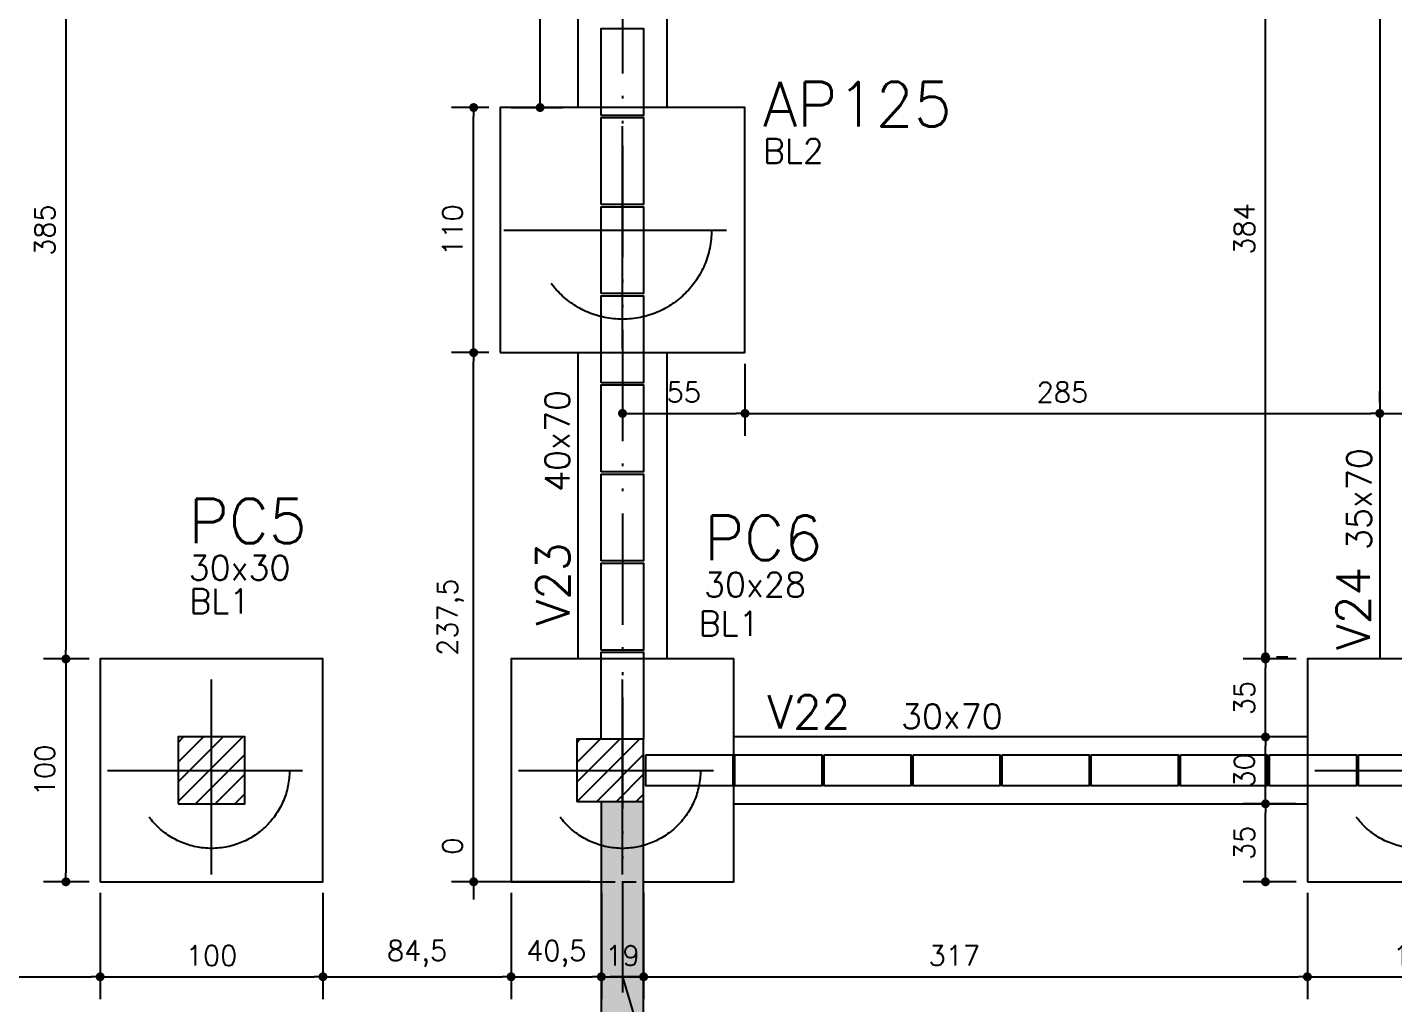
# Model space of a CAD drawing. Extents: x -15987 to 10953, y -16747 to -1189.
# Drawn here: x 597 to 1210, y -16261 to -15823 of the extents above; entities that cross this region are included whole.
import ezdxf

# ---------------------------------------------------------------- set-up
doc = ezdxf.new("R2010")
doc.units = 0
doc.header["$LTSCALE"] = 25
for name, pattern in [('DASHED2', [0.375, 0.25, -0.125]), ('ESTILO_TQS_0002', [0.4, 0.1, -0.3]), ('ESTILO_TQS_0004', [3.3, 2, -0.4, 0.05, -0.4, 0.05, -0.4])]:
    doc.linetypes.add(name, pattern=pattern)
for name, color, linetype in [('228', 7, 'Continuous'), ('72', 7, 'Continuous'), ('BLOCO', 3, 'Continuous'), ('COTA', 1, 'Continuous'), ('EIXOS', 1, 'ESTILO_TQS_0004'), ('ESTACA', 1, 'ESTILO_TQS_0002'), ('H2', 252, 'Continuous'), ('H5', 1, 'Continuous'), ('P-D', 2, 'Continuous'), ('P-N', 5, 'Continuous'), ('PENA_03', 3, 'Continuous'), ('PIL-N', 4, 'Continuous'), ('PROJ', 252, 'Continuous'), ('VIG-D', 2, 'Continuous'), ('VIG-N', 4, 'Continuous'), ('VIGA', 3, 'Continuous')]:
    doc.layers.add(name, color=color, linetype=linetype)
doc.styles.add('COTA', font='romans.shx')
doc.styles.get("Standard").update_dxf_attribs({"font": 'romans.shx'})
doc.dimstyles.new('forma', dxfattribs={"dimscale": 5, "dimtxt": 1.8, "dimasz": 0.8, "dimexe": 2, "dimexo": 1, "dimgap": 1, "dimtad": 1, "dimdec": 1, "dimzin": 9, "dimtxsty": 'COTA', "dimblk1": 'DOT', "dimblk2": 'DOT', "dimsah": 1, "dimcen": 0, "dimdle": 1, "dimclrd": 256, "dimclre": 256, "dimclrt": 2, "dimadec": 0, "dimazin": 0, "dimtfac": 1, "dimtdec": 0, "dimtmove": 0, "dimatfit": 3, "dimfxl": 1, "dimtolj": 1, "dimtzin": 0, "dimarcsym": 0})

# ---------------------------------------------------------------- blocks, each defined once
blk = doc.blocks.new('_EST70')
at = {"layer": 'ESTACA', "linetype": 'ESTILO_TQS_0002'}
for p, q in [((0, -1.333), (0, 1.333)), ((-1.333, 0), (1.333, 0))]:
    blk.add_line(p, q, dxfattribs=at)
blk.add_circle((0, 0), 1, dxfattribs=at)
blk = doc.blocks.new('_EST80')
at = {"layer": 'ESTACA', "linetype": 'ESTILO_TQS_0002'}
for p, q in [((0, -1.333), (0, 1.333)), ((-1.333, 0), (1.333, 0))]:
    blk.add_line(p, q, dxfattribs=at)
blk.add_circle((0, 0), 1, dxfattribs=at)
blk = doc.blocks.new('INFERIOR')
at = {"layer": 'PROJ'}
for points in [[(27809.52, 7878.94), (27809.52, 7917.94), (27828.52, 7917.94), (27828.52, 7878.94), (27809.52, 7878.94)], [(27809.52, 7838.94), (27809.52, 7877.94), (27828.52, 7877.94), (27828.52, 7838.94), (27809.52, 7838.94)], [(27809.52, 7798.94), (27809.52, 7837.94), (27828.52, 7837.94), (27828.52, 7798.94), (27809.52, 7798.94)], [(27809.52, 7758.94), (27809.52, 7797.94), (27828.52, 7797.94), (27828.52, 7758.94), (27809.52, 7758.94)], [(27809.52, 7718.94), (27809.52, 7757.94), (27828.52, 7757.94), (27828.52, 7718.94), (27809.52, 7718.94)], [(27809.52, 7678.94), (27809.52, 7717.94), (27828.52, 7717.94), (27828.52, 7678.94), (27809.52, 7678.94)], [(27809.52, 7638.94), (27809.52, 7677.94), (27828.52, 7677.94), (27828.52, 7638.94), (27809.52, 7638.94)], [(27809.52, 7598.94), (27809.52, 7637.94), (27828.52, 7637.94), (27828.52, 7598.94), (27809.52, 7598.94)], [(27829.52, 7591.94), (27868.52, 7591.94), (27868.52, 7577.94), (27829.52, 7577.94), (27829.52, 7591.94)], [(27869.52, 7591.94), (27908.52, 7591.94), (27908.52, 7577.94), (27869.52, 7577.94), (27869.52, 7591.94)], [(27909.52, 7591.94), (27948.52, 7591.94), (27948.52, 7577.94), (27909.52, 7577.94), (27909.52, 7591.94)], [(27949.52, 7591.94), (27988.52, 7591.94), (27988.52, 7577.94), (27949.52, 7577.94), (27949.52, 7591.94)], [(27989.52, 7591.94), (28028.52, 7591.94), (28028.52, 7577.94), (27989.52, 7577.94), (27989.52, 7591.94)], [(28029.52, 7591.94), (28068.52, 7591.94), (28068.52, 7577.94), (28029.52, 7577.94), (28029.52, 7591.94)], [(28069.52, 7591.94), (28108.52, 7591.94), (28108.52, 7577.94), (28069.52, 7577.94), (28069.52, 7591.94)], [(28109.52, 7591.94), (28148.52, 7591.94), (28148.52, 7577.94), (28109.52, 7577.94), (28109.52, 7591.94)], [(28149.52, 7591.94), (28188.52, 7591.94), (28188.52, 7577.94), (28149.52, 7577.94), (28149.52, 7591.94)]]:
    blk.add_lwpolyline(points, dxfattribs=at)
blk = doc.blocks.new('_Dot')
at = {"color": 0, "linetype": 'ByBlock', "lineweight": -2}
blk.add_line((-0.5, 0), (-1, 0), dxfattribs=at)
at = {"color": 0, "linetype": 'ByBlock', "const_width": 0.5}
blk.add_lwpolyline([(-0.25, 0, 1), (0.25, 0, 1)], format="xyb", close=True, dxfattribs=at)
blk = doc.blocks.new('*D116')
at = {"layer": 'COTA', "lineweight": -2, "transparency": 16777216}
for p, q in [((629.52, -16211.6), (629.52, -16259.23)), ((729.52, -16211.6), (729.52, -16259.23)), ((633.52, -16249.23), (725.52, -16249.23))]:
    blk.add_line(p, q, dxfattribs=at)
at = {"layer": 'Defpoints', "color": 0, "transparency": 16777216}
for p in [(629.52, -16206.6), (729.52, -16206.6), (729.52, -16249.23)]:
    blk.add_point(p, dxfattribs=at)
at = {"layer": 'COTA', "lineweight": -2, "transparency": 16777216, "xscale": 4, "yscale": 4, "zscale": 4, "rotation": 180}
blk.add_blockref('_Dot', (629.52, -16249.23), dxfattribs=at)
at = {"layer": 'COTA', "lineweight": -2, "transparency": 16777216, "xscale": 4, "yscale": 4, "zscale": 4}
blk.add_blockref('_Dot', (729.52, -16249.23), dxfattribs=at)
at = {"layer": 'COTA', "color": 2, "transparency": 16777216, "insert": (679.52, -16239.73), "char_height": 9, "attachment_point": 5, "style": 'COTA'}
blk.add_mtext('\\A1;100 ', dxfattribs=at)
blk = doc.blocks.new('*D117')
at = {"layer": 'COTA', "lineweight": -2, "transparency": 16777216}
for p, q in [((729.52, -16211.6), (729.52, -16259.23)), ((814.02, -16211.6), (814.02, -16259.23)), ((733.52, -16249.23), (810.02, -16249.23))]:
    blk.add_line(p, q, dxfattribs=at)
at = {"layer": 'Defpoints', "color": 0, "transparency": 16777216}
for p in [(729.52, -16206.6), (814.02, -16206.6), (814.02, -16249.23)]:
    blk.add_point(p, dxfattribs=at)
at = {"layer": 'COTA', "lineweight": -2, "transparency": 16777216, "xscale": 4, "yscale": 4, "zscale": 4, "rotation": 180}
blk.add_blockref('_Dot', (729.52, -16249.23), dxfattribs=at)
at = {"layer": 'COTA', "lineweight": -2, "transparency": 16777216, "xscale": 4, "yscale": 4, "zscale": 4}
blk.add_blockref('_Dot', (814.02, -16249.23), dxfattribs=at)
at = {"layer": 'COTA', "color": 2, "transparency": 16777216, "insert": (771.77, -16238.88), "char_height": 9, "attachment_point": 5, "style": 'COTA'}
blk.add_mtext('\\A1;84,5 ', dxfattribs=at)
blk = doc.blocks.new('*D118')
at = {"layer": 'COTA', "lineweight": -2, "transparency": 16777216}
for p, q in [((814.02, -16211.6), (814.02, -16259.23)), ((854.52, -16211.6), (854.52, -16259.23)), ((818.02, -16249.23), (850.52, -16249.23))]:
    blk.add_line(p, q, dxfattribs=at)
at = {"layer": 'Defpoints', "color": 0, "transparency": 16777216}
for p in [(814.02, -16206.6), (854.52, -16206.6), (854.52, -16249.23)]:
    blk.add_point(p, dxfattribs=at)
at = {"layer": 'COTA', "lineweight": -2, "transparency": 16777216, "xscale": 4, "yscale": 4, "zscale": 4, "rotation": 180}
blk.add_blockref('_Dot', (814.02, -16249.23), dxfattribs=at)
at = {"layer": 'COTA', "lineweight": -2, "transparency": 16777216, "xscale": 4, "yscale": 4, "zscale": 4}
blk.add_blockref('_Dot', (854.52, -16249.23), dxfattribs=at)
at = {"layer": 'COTA', "color": 2, "transparency": 16777216, "insert": (834.27, -16238.88), "char_height": 9, "attachment_point": 5, "style": 'COTA'}
blk.add_mtext('\\A1;40,5 ', dxfattribs=at)
blk = doc.blocks.new('*D119')
at = {"layer": 'COTA', "lineweight": -2, "transparency": 16777216}
for p, q in [((854.52, -16211.6), (854.52, -16259.23)), ((873.52, -16211.6), (873.52, -16259.23)), ((869.52, -16249.23), (858.52, -16249.23)), ((864.02, -16249.23), (873.32, -16280.23)), ((873.32, -16280.23), (896.18, -16280.23))]:
    blk.add_line(p, q, dxfattribs=at)
at = {"layer": 'Defpoints', "color": 0, "transparency": 16777216}
for p in [(854.52, -16206.6), (873.52, -16206.6), (854.52, -16249.23)]:
    blk.add_point(p, dxfattribs=at)
at = {"layer": 'COTA', "lineweight": -2, "transparency": 16777216, "xscale": 4, "yscale": 4, "zscale": 4, "rotation": 180}
blk.add_blockref('_Dot', (854.52, -16249.23), dxfattribs=at)
at = {"layer": 'COTA', "lineweight": -2, "transparency": 16777216, "xscale": 4, "yscale": 4, "zscale": 4}
blk.add_blockref('_Dot', (873.52, -16249.23), dxfattribs=at)
at = {"layer": 'COTA', "color": 2, "transparency": 16777216, "insert": (884.75, -16270.73), "char_height": 9, "attachment_point": 5, "style": 'COTA'}
blk.add_mtext('\\A1;19 ', dxfattribs=at)
blk = doc.blocks.new('*D120')
at = {"layer": 'COTA', "lineweight": -2, "transparency": 16777216}
for p, q in [((854.52, -16211.6), (854.52, -16259.23)), ((1171.52, -16211.6), (1171.52, -16259.23)), ((858.52, -16249.23), (1167.52, -16249.23))]:
    blk.add_line(p, q, dxfattribs=at)
at = {"layer": 'Defpoints', "color": 0, "transparency": 16777216}
for p in [(854.52, -16206.6), (1171.52, -16206.6), (1171.52, -16249.23)]:
    blk.add_point(p, dxfattribs=at)
at = {"layer": 'COTA', "lineweight": -2, "transparency": 16777216, "xscale": 4, "yscale": 4, "zscale": 4, "rotation": 180}
blk.add_blockref('_Dot', (854.52, -16249.23), dxfattribs=at)
at = {"layer": 'COTA', "lineweight": -2, "transparency": 16777216, "xscale": 4, "yscale": 4, "zscale": 4}
blk.add_blockref('_Dot', (1171.52, -16249.23), dxfattribs=at)
at = {"layer": 'COTA', "color": 2, "transparency": 16777216, "insert": (1013.02, -16239.73), "char_height": 9, "attachment_point": 5, "style": 'COTA'}
blk.add_mtext('\\A1;317 ', dxfattribs=at)
blk = doc.blocks.new('*D121')
at = {"layer": 'COTA', "lineweight": -2, "transparency": 16777216}
for p, q in [((1171.52, -16211.6), (1171.52, -16259.23)), ((1271.52, -16211.6), (1271.52, -16259.23)), ((1175.52, -16249.23), (1267.52, -16249.23))]:
    blk.add_line(p, q, dxfattribs=at)
at = {"layer": 'Defpoints', "color": 0, "transparency": 16777216}
for p in [(1171.52, -16206.6), (1271.52, -16206.6), (1271.52, -16249.23)]:
    blk.add_point(p, dxfattribs=at)
at = {"layer": 'COTA', "lineweight": -2, "transparency": 16777216, "xscale": 4, "yscale": 4, "zscale": 4, "rotation": 180}
blk.add_blockref('_Dot', (1171.52, -16249.23), dxfattribs=at)
at = {"layer": 'COTA', "lineweight": -2, "transparency": 16777216, "xscale": 4, "yscale": 4, "zscale": 4}
blk.add_blockref('_Dot', (1271.52, -16249.23), dxfattribs=at)
at = {"layer": 'COTA', "color": 2, "transparency": 16777216, "insert": (1221.52, -16239.73), "char_height": 9, "attachment_point": 5, "style": 'COTA'}
blk.add_mtext('\\A1;100 ', dxfattribs=at)
blk = doc.blocks.new('*D137')
at = {"layer": 'COTA', "lineweight": -2, "transparency": 16777216}
for p, q in [((624.52, -15721.6), (604.12, -15721.6)), ((614.12, -15725.6), (614.12, -16102.6)), ((624.52, -16106.6), (604.12, -16106.6))]:
    blk.add_line(p, q, dxfattribs=at)
at = {"layer": 'Defpoints', "color": 0, "transparency": 16777216}
for p in [(629.52, -15721.6), (614.12, -16106.6), (629.52, -16106.6)]:
    blk.add_point(p, dxfattribs=at)
at = {"layer": 'COTA', "lineweight": -2, "transparency": 16777216, "xscale": 4, "yscale": 4, "zscale": 4}
for p, rotation in [((614.12, -15721.6), 90), ((614.12, -16106.6), 270)]:
    blk.add_blockref('_Dot', p, dxfattribs=dict(at, rotation=rotation))
at = {"layer": 'COTA', "color": 2, "transparency": 16777216, "insert": (604.62, -15914.1), "char_height": 9, "attachment_point": 5, "rotation": 90, "style": 'COTA'}
blk.add_mtext('\\A1;385 ', dxfattribs=at)
blk = doc.blocks.new('*D138')
at = {"layer": 'COTA', "lineweight": -2, "transparency": 16777216}
for p, q in [((624.52, -16106.6), (604.12, -16106.6)), ((614.12, -16110.6), (614.12, -16202.6)), ((624.52, -16206.6), (604.12, -16206.6))]:
    blk.add_line(p, q, dxfattribs=at)
at = {"layer": 'Defpoints', "color": 0, "transparency": 16777216}
for p in [(629.52, -16106.6), (614.12, -16206.6), (629.52, -16206.6)]:
    blk.add_point(p, dxfattribs=at)
at = {"layer": 'COTA', "lineweight": -2, "transparency": 16777216, "xscale": 4, "yscale": 4, "zscale": 4}
for p, rotation in [((614.12, -16106.6), 90), ((614.12, -16206.6), 270)]:
    blk.add_blockref('_Dot', p, dxfattribs=dict(at, rotation=rotation))
at = {"layer": 'COTA', "color": 2, "transparency": 16777216, "insert": (604.62, -16156.6), "char_height": 9, "attachment_point": 5, "rotation": 90, "style": 'COTA'}
blk.add_mtext('\\A1;100 ', dxfattribs=at)
blk = doc.blocks.new('*D231')
at = {"layer": 'COTA', "lineweight": -2, "transparency": 16777216}
for p, q in [((1166.52, -16171.6), (1142.71, -16171.6)), ((1152.71, -16202.6), (1152.71, -16175.6)), ((1166.52, -16206.6), (1142.71, -16206.6))]:
    blk.add_line(p, q, dxfattribs=at)
at = {"layer": 'Defpoints', "color": 0, "transparency": 16777216}
for p in [(1152.71, -16171.6), (1171.52, -16171.6), (1171.52, -16206.6)]:
    blk.add_point(p, dxfattribs=at)
at = {"layer": 'COTA', "lineweight": -2, "transparency": 16777216, "xscale": 4, "yscale": 4, "zscale": 4}
for p, rotation in [((1152.71, -16171.6), 90), ((1152.71, -16206.6), 270)]:
    blk.add_blockref('_Dot', p, dxfattribs=dict(at, rotation=rotation))
at = {"layer": 'COTA', "color": 2, "transparency": 16777216, "insert": (1143.21, -16189.1), "char_height": 9, "attachment_point": 5, "rotation": 90, "style": 'COTA'}
blk.add_mtext('\\A1;35 ', dxfattribs=at)
blk = doc.blocks.new('*D232')
at = {"layer": 'COTA', "lineweight": -2, "transparency": 16777216}
for p, q in [((1166.52, -16141.6), (1142.71, -16141.6)), ((1152.71, -16167.6), (1152.71, -16145.6)), ((1166.52, -16171.6), (1142.71, -16171.6))]:
    blk.add_line(p, q, dxfattribs=at)
at = {"layer": 'Defpoints', "color": 0, "transparency": 16777216}
for p in [(1152.71, -16141.6), (1171.52, -16141.6), (1171.52, -16171.6)]:
    blk.add_point(p, dxfattribs=at)
at = {"layer": 'COTA', "lineweight": -2, "transparency": 16777216, "xscale": 4, "yscale": 4, "zscale": 4}
for p, rotation in [((1152.71, -16141.6), 90), ((1152.71, -16171.6), 270)]:
    blk.add_blockref('_Dot', p, dxfattribs=dict(at, rotation=rotation))
at = {"layer": 'COTA', "color": 2, "transparency": 16777216, "insert": (1143.21, -16156.6), "char_height": 9, "attachment_point": 5, "rotation": 90, "style": 'COTA'}
blk.add_mtext('\\A1;30 ', dxfattribs=at)
blk = doc.blocks.new('*D233')
at = {"layer": 'COTA', "lineweight": -2, "transparency": 16777216}
for p, q in [((1166.52, -16106.6), (1142.71, -16106.6)), ((1152.71, -16137.6), (1152.71, -16110.6)), ((1166.52, -16141.6), (1142.71, -16141.6))]:
    blk.add_line(p, q, dxfattribs=at)
at = {"layer": 'Defpoints', "color": 0, "transparency": 16777216}
for p in [(1152.71, -16106.6), (1171.52, -16106.6), (1171.52, -16141.6)]:
    blk.add_point(p, dxfattribs=at)
at = {"layer": 'COTA', "lineweight": -2, "transparency": 16777216, "xscale": 4, "yscale": 4, "zscale": 4}
for p, rotation in [((1152.71, -16106.6), 90), ((1152.71, -16141.6), 270)]:
    blk.add_blockref('_Dot', p, dxfattribs=dict(at, rotation=rotation))
at = {"layer": 'COTA', "color": 2, "transparency": 16777216, "insert": (1143.21, -16124.1), "char_height": 9, "attachment_point": 5, "rotation": 90, "style": 'COTA'}
blk.add_mtext('\\A1;35 ', dxfattribs=at)
blk = doc.blocks.new('*D234')
at = {"layer": 'COTA', "lineweight": -2, "transparency": 16777216}
for p, q in [((1199.02, -15721.6), (1142.71, -15721.6)), ((1152.71, -16101.6), (1152.71, -15725.6)), ((1157.71, -16105.6), (1162.71, -16105.6))]:
    blk.add_line(p, q, dxfattribs=at)
at = {"layer": 'Defpoints', "color": 0, "transparency": 16777216}
for p in [(1152.71, -15721.6), (1204.02, -15721.6), (1152.71, -16105.6)]:
    blk.add_point(p, dxfattribs=at)
at = {"layer": 'COTA', "lineweight": -2, "transparency": 16777216, "xscale": 4, "yscale": 4, "zscale": 4}
for p, rotation in [((1152.71, -15721.6), 90), ((1152.71, -16105.6), 270)]:
    blk.add_blockref('_Dot', p, dxfattribs=dict(at, rotation=rotation))
at = {"layer": 'COTA', "color": 2, "transparency": 16777216, "insert": (1143.21, -15913.6), "char_height": 9, "attachment_point": 5, "rotation": 90, "style": 'COTA'}
blk.add_mtext('\\A1;384 ', dxfattribs=at)
blk = doc.blocks.new('*D316')
at = {"layer": 'COTA', "lineweight": -2, "transparency": 16777216}
for p, q in [((797.19, -16202.6), (797.19, -16182.6)), ((809.02, -16206.6), (787.19, -16206.6)), ((849.52, -16206.6), (787.19, -16206.6)), ((797.19, -16210.6), (797.19, -16214.6))]:
    blk.add_line(p, q, dxfattribs=at)
at = {"layer": 'Defpoints', "color": 0, "transparency": 16777216}
for p in [(797.19, -16206.6), (814.02, -16206.6), (854.52, -16206.6)]:
    blk.add_point(p, dxfattribs=at)
at = {"layer": 'COTA', "lineweight": -2, "transparency": 16777216, "xscale": 4, "yscale": 4, "zscale": 4}
for rotation in [270, 90]:
    blk.add_blockref('_Dot', (797.19, -16206.6), dxfattribs=dict(at, rotation=rotation))
at = {"layer": 'COTA', "color": 2, "transparency": 16777216, "insert": (787.69, -16190.6), "char_height": 9, "attachment_point": 5, "rotation": 90, "style": 'COTA'}
blk.add_mtext('\\A1;0 ', dxfattribs=at)
blk = doc.blocks.new('*D317')
at = {"layer": 'COTA', "lineweight": -2, "transparency": 16777216}
for p, q in [((804.02, -15969.1), (787.19, -15969.1)), ((797.19, -16202.6), (797.19, -15973.1)), ((849.52, -16206.6), (787.19, -16206.6))]:
    blk.add_line(p, q, dxfattribs=at)
at = {"layer": 'Defpoints', "color": 0, "transparency": 16777216}
for p in [(797.19, -15969.1), (809.02, -15969.1), (854.52, -16206.6)]:
    blk.add_point(p, dxfattribs=at)
at = {"layer": 'COTA', "lineweight": -2, "transparency": 16777216, "xscale": 4, "yscale": 4, "zscale": 4}
for p, rotation in [((797.19, -15969.1), 90), ((797.19, -16206.6), 270)]:
    blk.add_blockref('_Dot', p, dxfattribs=dict(at, rotation=rotation))
at = {"layer": 'COTA', "color": 2, "transparency": 16777216, "insert": (786.83, -16087.85), "char_height": 9, "attachment_point": 5, "rotation": 90, "style": 'COTA'}
blk.add_mtext('\\A1;237,5 ', dxfattribs=at)
blk = doc.blocks.new('*D318')
at = {"layer": 'COTA', "lineweight": -2, "transparency": 16777216}
for p, q in [((804.02, -15859.1), (787.19, -15859.1)), ((797.19, -15965.1), (797.19, -15863.1)), ((804.02, -15969.1), (787.19, -15969.1))]:
    blk.add_line(p, q, dxfattribs=at)
at = {"layer": 'Defpoints', "color": 0, "transparency": 16777216}
for p in [(797.19, -15859.1), (809.02, -15859.1), (809.02, -15969.1)]:
    blk.add_point(p, dxfattribs=at)
at = {"layer": 'COTA', "lineweight": -2, "transparency": 16777216, "xscale": 4, "yscale": 4, "zscale": 4}
for p, rotation in [((797.19, -15859.1), 90), ((797.19, -15969.1), 270)]:
    blk.add_blockref('_Dot', p, dxfattribs=dict(at, rotation=rotation))
at = {"layer": 'COTA', "color": 2, "transparency": 16777216, "insert": (787.69, -15914.1), "char_height": 9, "attachment_point": 5, "rotation": 90, "style": 'COTA'}
blk.add_mtext('\\A1;110 ', dxfattribs=at)
blk = doc.blocks.new('*D319')
at = {"layer": 'COTA', "lineweight": -2, "transparency": 16777216}
for p, q in [((814.02, -15759.1), (837.04, -15759.1)), ((827.04, -15855.1), (827.04, -15763.1)), ((814.02, -15859.1), (837.04, -15859.1))]:
    blk.add_line(p, q, dxfattribs=at)
at = {"layer": 'Defpoints', "color": 0, "transparency": 16777216}
for p in [(809.02, -15759.1), (827.04, -15759.1), (809.02, -15859.1)]:
    blk.add_point(p, dxfattribs=at)
at = {"layer": 'COTA', "lineweight": -2, "transparency": 16777216, "xscale": 4, "yscale": 4, "zscale": 4}
for p, rotation in [((827.04, -15759.1), 90), ((827.04, -15859.1), 270)]:
    blk.add_blockref('_Dot', p, dxfattribs=dict(at, rotation=rotation))
at = {"layer": 'COTA', "color": 2, "transparency": 16777216, "insert": (817.54, -15809.1), "char_height": 9, "attachment_point": 5, "rotation": 90, "style": 'COTA'}
blk.add_mtext('\\A1;100 ', dxfattribs=at)
blk = doc.blocks.new('*D373')
at = {"layer": 'COTA', "lineweight": -2, "transparency": 16777216}
for p, q in [((864.02, -15974.1), (864.02, -16006.38)), ((919.02, -15974.1), (919.02, -16006.38)), ((868.02, -15996.38), (915.02, -15996.38))]:
    blk.add_line(p, q, dxfattribs=at)
at = {"layer": 'Defpoints', "color": 0, "transparency": 16777216}
for p in [(864.02, -15969.1), (919.02, -15969.1), (919.02, -15996.38)]:
    blk.add_point(p, dxfattribs=at)
at = {"layer": 'COTA', "lineweight": -2, "transparency": 16777216, "xscale": 4, "yscale": 4, "zscale": 4, "rotation": 180}
blk.add_blockref('_Dot', (864.02, -15996.38), dxfattribs=at)
at = {"layer": 'COTA', "lineweight": -2, "transparency": 16777216, "xscale": 4, "yscale": 4, "zscale": 4}
blk.add_blockref('_Dot', (919.02, -15996.38), dxfattribs=at)
at = {"layer": 'COTA', "color": 2, "transparency": 16777216, "insert": (891.52, -15986.88), "char_height": 9, "attachment_point": 5, "style": 'COTA'}
blk.add_mtext('\\A1;55 ', dxfattribs=at)
blk = doc.blocks.new('*D374')
at = {"layer": 'COTA', "lineweight": -2, "transparency": 16777216}
for p, q in [((919.02, -15974.1), (919.02, -16006.38)), ((1204.02, -15991.38), (1204.02, -15986.38)), ((923.02, -15996.38), (1200.02, -15996.38))]:
    blk.add_line(p, q, dxfattribs=at)
at = {"layer": 'Defpoints', "color": 0, "transparency": 16777216}
for p in [(919.02, -15969.1), (1204.02, -15996.38), (1204.02, -15996.38)]:
    blk.add_point(p, dxfattribs=at)
at = {"layer": 'COTA', "lineweight": -2, "transparency": 16777216, "xscale": 4, "yscale": 4, "zscale": 4, "rotation": 180}
blk.add_blockref('_Dot', (919.02, -15996.38), dxfattribs=at)
at = {"layer": 'COTA', "lineweight": -2, "transparency": 16777216, "xscale": 4, "yscale": 4, "zscale": 4}
blk.add_blockref('_Dot', (1204.02, -15996.38), dxfattribs=at)
at = {"layer": 'COTA', "color": 2, "transparency": 16777216, "insert": (1061.52, -15986.88), "char_height": 9, "attachment_point": 5, "style": 'COTA'}
blk.add_mtext('\\A1;285 ', dxfattribs=at)
blk = doc.blocks.new('*D375')
at = {"layer": 'COTA', "lineweight": -2, "transparency": 16777216}
for p, q in [((1204.02, -15991.38), (1204.02, -15986.38)), ((1239.02, -15991.38), (1239.02, -15986.38)), ((1208.02, -15996.38), (1235.02, -15996.38))]:
    blk.add_line(p, q, dxfattribs=at)
at = {"layer": 'Defpoints', "color": 0, "transparency": 16777216}
for p in [(1204.02, -15996.38), (1239.02, -15996.38), (1239.02, -15996.38)]:
    blk.add_point(p, dxfattribs=at)
at = {"layer": 'COTA', "lineweight": -2, "transparency": 16777216, "xscale": 4, "yscale": 4, "zscale": 4, "rotation": 180}
blk.add_blockref('_Dot', (1204.02, -15996.38), dxfattribs=at)
at = {"layer": 'COTA', "lineweight": -2, "transparency": 16777216, "xscale": 4, "yscale": 4, "zscale": 4}
blk.add_blockref('_Dot', (1239.02, -15996.38), dxfattribs=at)
at = {"layer": 'COTA', "color": 2, "transparency": 16777216, "insert": (1221.52, -15986.88), "char_height": 9, "attachment_point": 5, "style": 'COTA'}
blk.add_mtext('\\A1;35 ', dxfattribs=at)
blk = doc.blocks.new('*D470')
at = {"layer": 'COTA', "lineweight": -2, "transparency": 16777216}
for p, q in [((629.52, -16211.6), (629.52, -16259.23)), ((491.52, -16214.1), (491.52, -16259.23)), ((495.52, -16249.23), (625.52, -16249.23))]:
    blk.add_line(p, q, dxfattribs=at)
at = {"layer": 'Defpoints', "color": 0, "transparency": 16777216}
for p in [(629.52, -16206.6), (491.52, -16209.1), (629.52, -16249.23)]:
    blk.add_point(p, dxfattribs=at)
at = {"layer": 'COTA', "lineweight": -2, "transparency": 16777216, "xscale": 4, "yscale": 4, "zscale": 4, "rotation": 180}
blk.add_blockref('_Dot', (491.52, -16249.23), dxfattribs=at)
at = {"layer": 'COTA', "lineweight": -2, "transparency": 16777216, "xscale": 4, "yscale": 4, "zscale": 4}
blk.add_blockref('_Dot', (629.52, -16249.23), dxfattribs=at)
at = {"layer": 'COTA', "color": 2, "transparency": 16777216, "insert": (560.52, -16239.73), "char_height": 9, "attachment_point": 5, "style": 'COTA'}
blk.add_mtext('\\A1;138 ', dxfattribs=at)
blk = doc.blocks.new('*D498')
at = {"layer": 'COTA', "lineweight": -2, "transparency": 16777216}
for p, q in [((854.52, -16211.6), (854.52, -16259.23)), ((873.52, -16244.23), (873.52, -16239.23)), ((858.52, -16249.23), (869.52, -16249.23))]:
    blk.add_line(p, q, dxfattribs=at)
at = {"layer": 'Defpoints', "color": 0, "transparency": 16777216}
for p in [(854.52, -16206.6), (873.52, -16249.23), (873.52, -16249.23)]:
    blk.add_point(p, dxfattribs=at)
at = {"layer": 'COTA', "lineweight": -2, "transparency": 16777216, "xscale": 4, "yscale": 4, "zscale": 4, "rotation": 180}
blk.add_blockref('_Dot', (854.52, -16249.23), dxfattribs=at)
at = {"layer": 'COTA', "lineweight": -2, "transparency": 16777216, "xscale": 4, "yscale": 4, "zscale": 4}
blk.add_blockref('_Dot', (873.52, -16249.23), dxfattribs=at)
at = {"layer": 'COTA', "color": 2, "transparency": 16777216, "insert": (864.02, -16239.73), "char_height": 9, "attachment_point": 5, "style": 'COTA'}
blk.add_mtext('\\A1;19 ', dxfattribs=at)

msp = doc.modelspace()

# ---------------------------------------------------------------- hatches: boundary and pattern name
at = {"layer": 'H2'}
h = msp.add_hatch(color=256, dxfattribs=at)
edge = h.paths.add_edge_path()
edge.add_line((854.52, -16170.6), (873.52, -16170.6))
edge.add_line((873.52, -16170.6), (873.52, -16290.96))
edge.add_arc((873.52, -16291.58), 0.614, 90, 180)
edge.add_line((872.9, -16291.58), (872.32, -16295.32))
edge.add_arc((871.31, -16295.16), 1.02, 270, 351.15819, ccw=False)
edge.add_line((871.31, -16296.18), (854.52, -16296.18))
edge.add_line((854.52, -16296.18), (854.52, -16170.6))
at = {"layer": 'H5'}
h = msp.add_hatch(dxfattribs=at)
h.set_pattern_fill('ANSI31', color=256, scale=50, style=0)
h.set_pattern_definition([(45, (199.517, -15044.5974), (-4.419417, 4.419417), [])])
h.paths.add_polyline_path([(664.52, -16171.6), (694.52, -16171.6), (694.52, -16141.6), (664.52, -16141.6)])
h = msp.add_hatch(dxfattribs=at)
h.set_pattern_fill('ANSI31', color=256, scale=50, style=0)
h.set_pattern_definition([(45, (219.517, -15044.5974), (-4.419417, 4.419417), [])])
h.paths.add_polyline_path([(843.52, -16170.6), (873.52, -16170.6), (873.52, -16142.6), (843.52, -16142.6)])

# ---------------------------------------------------------------- linework, layer by layer
at = {"layer": 'BLOCO', "linetype": 'Continuous'}
for points in [[(809.02, -15969.1), (919.02, -15969.1), (919.02, -15859.1), (809.02, -15859.1), (809.02, -15969.1)], [(629.52, -16206.6), (729.52, -16206.6), (729.52, -16106.6), (629.52, -16106.6), (629.52, -16206.6)], [(873.52, -16206.6), (914.02, -16206.6), (914.02, -16106.6), (814.02, -16106.6), (814.02, -16206.6)], [(1171.52, -16206.6), (1271.52, -16206.6), (1271.52, -16106.6), (1171.52, -16106.6), (1171.52, -16206.6)], [(814.02, -16206.6), (854.52, -16206.6)]]:
    msp.add_lwpolyline(points, dxfattribs=at)
at = {"layer": 'EIXOS'}
msp.add_line((864.02, -14556.33), (864.02, -16620.71), dxfattribs=at)
at = {"layer": 'P-N', "linetype": 'Continuous'}
for points in [[(664.52, -16171.6), (694.52, -16171.6), (694.52, -16141.6), (664.52, -16141.6), (664.52, -16171.6)], [(843.52, -16170.6), (873.52, -16170.6), (873.52, -16142.6), (843.52, -16142.6), (843.52, -16170.6)]]:
    msp.add_lwpolyline(points, dxfattribs=at)
at = {"layer": 'PENA_03', "linetype": 'DASHED2'}
msp.add_line((854.52, -16206.6), (873.52, -16206.6), dxfattribs=at)
at = {"layer": 'VIGA'}
for p, q in [((1204.02, -15721.6), (1204.02, -16106.6)), ((844.02, -15759.1), (844.02, -15859.1)), ((884.02, -15859.1), (884.02, -15759.1)), ((844.02, -15969.1), (844.02, -16106.6)), ((884.02, -16106.6), (884.02, -15969.1)), ((1171.52, -16141.6), (914.02, -16141.6)), ((914.02, -16171.6), (1171.52, -16171.6))]:
    msp.add_line(p, q, dxfattribs=at)
for points in [[(854.52, -16296.18), (854.52, -16170.6)], [(873.52, -16290.96), (873.52, -16170.6)]]:
    msp.add_lwpolyline(points, dxfattribs=at)

# ---------------------------------------------------------------- block references
at = {"layer": '228', "linetype": 'Continuous'}
for name, p, xscale, yscale in [('_EST80', (864.02, -15914.1), 40, 40), ('_EST70', (679.52, -16156.6), 35, 35), ('_EST70', (864.02, -16156.6), 35, 35), ('_EST70', (1221.52, -16156.6), 35, 35)]:
    msp.add_blockref(name, p, dxfattribs=dict(at, xscale=xscale, yscale=yscale))
at = {"layer": 'COTA'}
msp.add_blockref('INFERIOR', (-26955.01, -23741.54), dxfattribs=at)

# ---------------------------------------------------------------- texts
at = {"layer": '72', "linetype": 'Continuous'}
msp.add_text('AP125', height=20, dxfattribs=at).set_placement((927.05, -15867.58))
at = {"layer": 'P-D', "linetype": 'Continuous'}
for s, p in [('BL2', (927.05, -15884.08)), ('30x30', (669.23, -16071.17)), ('30x28', (900.64, -16078.72)), ('BL1', (669.52, -16086.18)), ('BL1', (898.18, -16096.14))]:
    msp.add_text(s, height=11, dxfattribs=at).set_placement(p)
at = {"layer": 'PIL-N', "linetype": 'Continuous'}
for s, p in [('PC5', (669.23, -16054.67)), ('PC6', (900.64, -16062.22))]:
    msp.add_text(s, height=20, dxfattribs=at).set_placement(p)
at = {"layer": 'VIG-D', "linetype": 'Continuous'}
for s, p in [('40x70', (840.27, -16031.6)), ('35x70', (1200.27, -16057.71))]:
    msp.add_text(s, height=11, rotation=90, dxfattribs=at).set_placement(p)
msp.add_text('30x70', height=11, dxfattribs=at).set_placement((989.02, -16137.85))
at = {"layer": 'VIG-N', "linetype": 'Continuous'}
for s, p in [('V23', (840.27, -16091.6)), ('V24', (1199.63, -16102.59))]:
    msp.add_text(s, height=15, rotation=90, dxfattribs=at).set_placement(p)
msp.add_text('V22', height=15, dxfattribs=at).set_placement((929.02, -16137.85))

# ---------------------------------------------------------------- dimensions: what is measured, and where the dimension line sits
at = {"layer": 'COTA'}
for base, p1, p2, override, picture, middle in [((614.12, -16106.6), (629.52, -15721.6), (629.52, -16106.6), {"dimpost": ' ', "dimtmove": 1}, '*D137', (604.62, -15914.1)), ((1152.71, -15721.6), (1152.71, -16105.6), (1204.02, -15721.6), {"dimpost": ' ', "dimtmove": 1}, '*D234', (1143.21, -15913.6)), ((827.04, -15759.1), (809.02, -15859.1), (809.02, -15759.1), {"dimpost": ' '}, '*D319', (817.54, -15809.1)), ((797.19, -15859.1), (809.02, -15969.1), (809.02, -15859.1), {"dimpost": ' ', "dimtmove": 1}, '*D318', (787.69, -15914.1)), ((797.19, -15969.1), (854.52, -16206.6), (809.02, -15969.1), {"dimpost": ' ', "dimtmove": 1}, '*D317', (786.83, -16087.85)), ((614.12, -16206.6), (629.52, -16106.6), (629.52, -16206.6), {"dimpost": ' ', "dimtmove": 1}, '*D138', (604.62, -16156.6)), ((1152.71, -16106.6), (1171.52, -16141.6), (1171.52, -16106.6), {"dimpost": ' ', "dimtmove": 1}, '*D233', (1143.21, -16124.1)), ((1152.71, -16141.6), (1171.52, -16171.6), (1171.52, -16141.6), {"dimpost": ' ', "dimtmove": 1}, '*D232', (1143.21, -16156.6)), ((1152.71, -16171.6), (1171.52, -16206.6), (1171.52, -16171.6), {"dimpost": ' '}, '*D231', (1143.21, -16189.1)), ((797.19006472, -16206.59738149), (814.01693326, -16206.59738149), (854.51841204, -16206.59738149), {"dimpost": ' '}, '*D316', (787.69006472, -16190.59738149))]:
    dim = msp.add_linear_dim(base=base, p1=p1, p2=p2, angle=90, dimstyle='forma', override=override, dxfattribs=at)
    dim.commit()
    dim.dimension.update_dxf_attribs({"geometry": picture, "text_midpoint": middle})
for base, p1, p2, override, picture, middle in [((919.02, -15996.38), (864.02, -15969.1), (919.02, -15969.1), {"dimpost": ' '}, '*D373', (891.52, -15986.88)), ((1204.02, -15996.38), (919.02, -15969.1), (1204.02, -15996.38), {"dimpost": ' ', "dimtmove": 1}, '*D374', (1061.52, -15986.88)), ((1239.02, -15996.38), (1204.02, -15996.38), (1239.02, -15996.38), {"dimpost": ' ', "dimtmove": 1}, '*D375', (1221.52, -15986.88)), ((629.52, -16249.23), (491.52, -16209.1), (629.52, -16206.6), {"dimpost": ' ', "dimtmove": 1}, '*D470', (560.52, -16239.73)), ((729.52, -16249.23), (629.52, -16206.6), (729.52, -16206.6), {"dimpost": ' '}, '*D116', (679.52, -16239.73)), ((814.02, -16249.23), (729.52, -16206.6), (814.02, -16206.6), {"dimpost": ' ', "dimtmove": 1}, '*D117', (771.77, -16238.88)), ((854.52, -16249.23), (814.02, -16206.6), (854.52, -16206.6), {"dimpost": ' ', "dimtmove": 1}, '*D118', (834.27, -16238.88)), ((854.52, -16249.23), (873.52, -16206.6), (854.52, -16206.6), {"dimpost": ' ', "dimtmove": 1}, '*D119', (878.32, -16270.73)), ((1171.52, -16249.23), (854.52, -16206.6), (1171.52, -16206.6), {"dimpost": ' ', "dimtmove": 1}, '*D120', (1013.02, -16239.73)), ((1271.52, -16249.23), (1171.52, -16206.6), (1271.52, -16206.6), {"dimpost": ' ', "dimtmove": 1}, '*D121', (1221.52, -16239.73))]:
    dim = msp.add_linear_dim(base=base, p1=p1, p2=p2, dimstyle='forma', override=override, dxfattribs=at)
    dim.commit()
    dim.dimension.update_dxf_attribs({"geometry": picture, "text_midpoint": middle})
dim = msp.add_linear_dim(base=(873.52, -16249.23), p1=(854.52, -16206.6), p2=(873.52, -16249.23), dimstyle='forma', override={"dimpost": ' ', "dimtmove": 1}, dxfattribs=at)
dim.commit()
dim.dimension.update_dxf_attribs({"geometry": '*D498', "text_midpoint": (864.02, -16249.23), "dimtype": 128})

doc.saveas('drawing.dxf')
